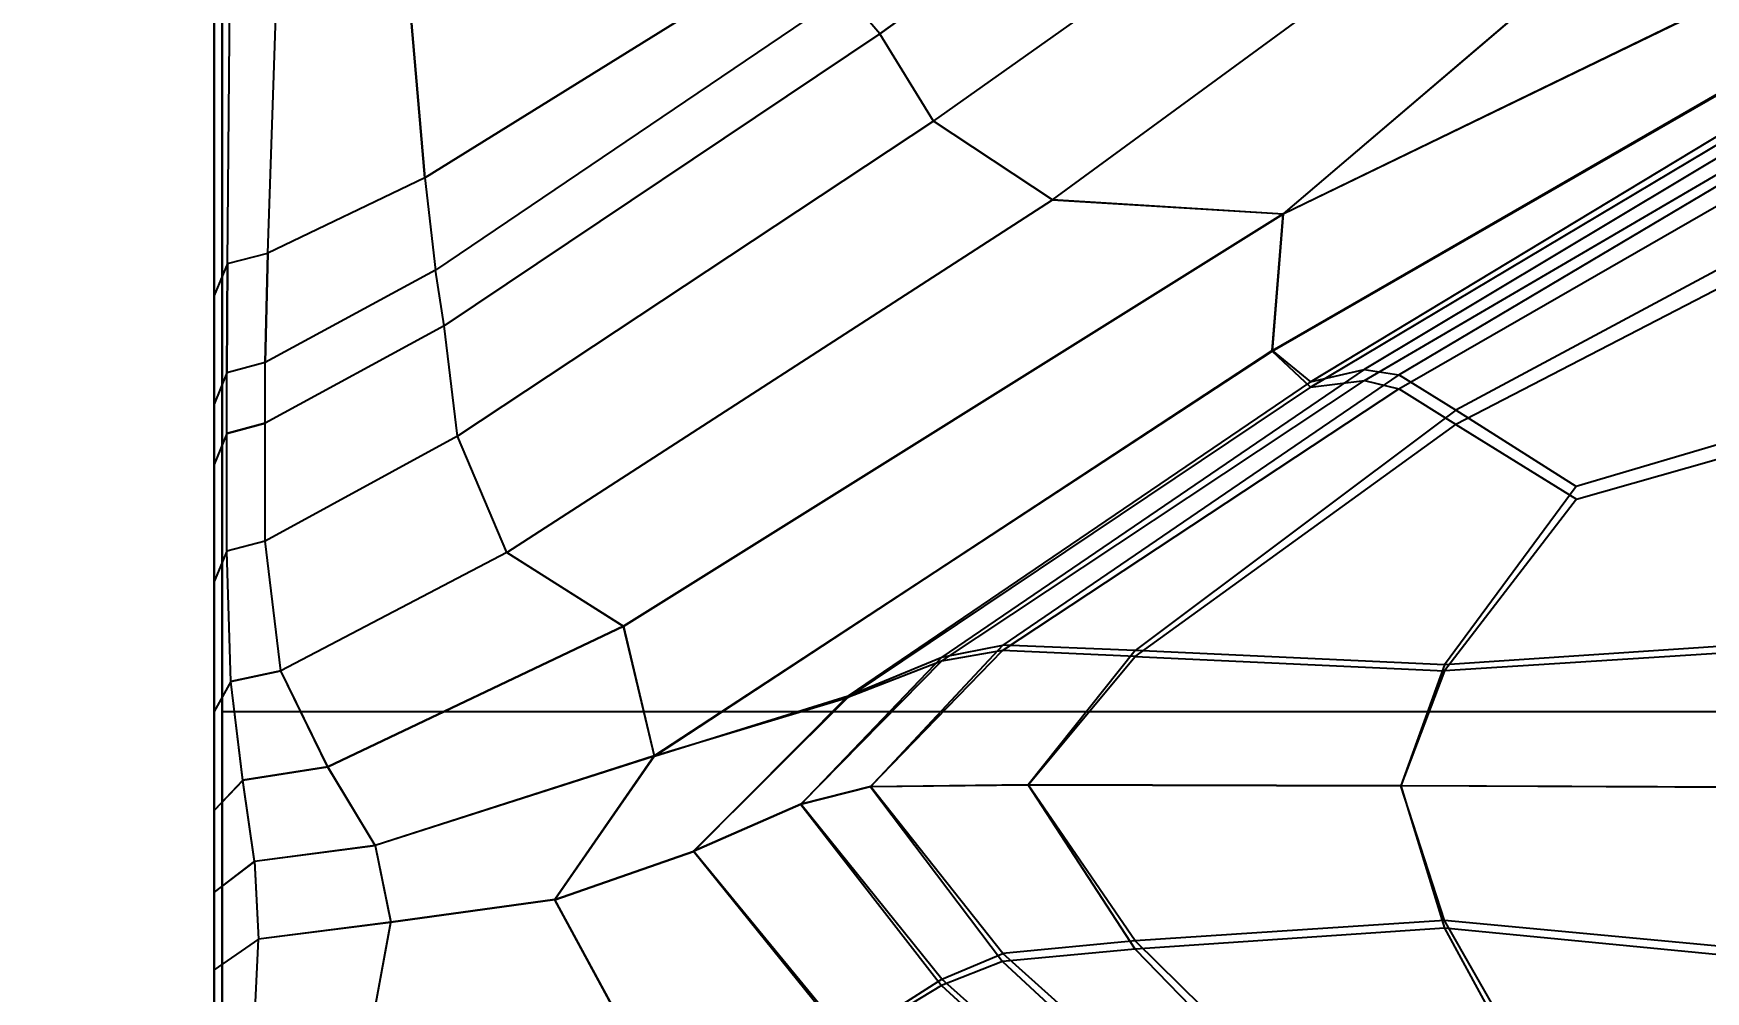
# Model space of a CAD drawing. Extents: x 11992 to 29481, y -6727 to 6811.
# Drawn here: x 12601.682 to 12606.172, y 1494.885 to 1497.458 of the extents above; entities that cross this region are included whole.
import ezdxf

# ---------------------------------------------------------------- set-up
doc = ezdxf.new("R2010")
doc.units = 0
doc.header["$MEASUREMENT"] = 0
doc.layers.get('0').update_dxf_attribs({"color": 8, "linetype": 'CONTINUOUS'})
doc.layers.add('zoylight 3编号', color=7, linetype='CONTINUOUS')
doc.styles.add('TFB MS 3mm at 1 to 25', font='arial.ttf', dxfattribs={"height": 75})

msp = doc.modelspace()

# ---------------------------------------------------------------- linework, layer by layer
for p, q in [((12602.1883, 1489.8827, -1744.0199), (12602.1883, 1510.4439, -1751.9914)), ((12602.1883, 1489.3925, -1735.7773), (12602.1883, 1508.8475, -1725.3972)), ((12602.1883, 1488.7752, -1746.0953), (12602.1883, 1508.8475, -1755.4681)), ((12602.1883, 1489.8827, -1736.8455), (12602.1883, 1506.8624, -1722.1583)), ((12602.1883, 1487.1962, -1747.8711), (12602.1883, 1501.8458, -1764.3505)), ((12602.1883, 1488.7752, -1734.7701), (12602.1883, 1501.8458, -1716.5148)), ((12602.1883, 1485.2559, -1749.2247), (12602.1883, 1498.8749, -1766.6945)), ((12602.1883, 1498.8749, -1714.1708), (12602.1883, 1488.0388, -1733.8369)), ((12602.1673, 1495.4519, -1728.5398), (12602.1673, 1498.3528, -1733.4181)), ((12603.9545, 1497.4573, -1752.1422), (12605.0903, 1498.2774, -1751.1491)), ((12605.0903, 1498.2774, -1729.7169), (12603.9545, 1497.4573, -1728.7237)), ((12602.1673, 1498.1923, -1751.1203), (12602.1673, 1496.5541, -1752.6481)), ((12604.0985, 1497.2224, -1728.6808), (12605.3421, 1498.1041, -1729.772)), ((12604.0985, 1497.2224, -1752.1851), (12605.3421, 1498.1041, -1751.0939)), ((12602.1673, 1497.9739, -1729.881), (12602.1673, 1496.3007, -1727.5756)), ((12604.4179, 1497.0117, -1728.6716), (12605.6754, 1497.9319, -1729.8384)), ((12604.4179, 1497.0114, -1752.1942), (12605.6754, 1497.9319, -1751.0275)), ((12606.0835, 1497.8657, -1729.8833), (12605.0378, 1496.9737, -1728.7206)), ((12605.0378, 1496.9726, -1752.1449), (12606.0835, 1497.8654, -1750.9825)), ((12603.7079, 1497.6761, -1751.9629), (12602.7328, 1497.0705, -1752.6615)), ((12602.7328, 1497.0705, -1728.2045), (12603.7079, 1497.6761, -1728.903)), ((12602.7328, 1497.0705, -1728.2045), (12602.6818, 1497.6616, -1728.8869)), ((12602.6818, 1497.6616, -1751.979), (12602.7328, 1497.0705, -1752.6615)), ((12605.0378, 1496.9737, -1728.7206), (12606.4045, 1497.6375, -1729.6167)), ((12606.4045, 1497.6356, -1751.2479), (12605.0378, 1496.9726, -1752.1449)), ((12602.3113, 1496.8686, -1727.9716), (12602.3351, 1497.5791, -1728.7922)), ((12602.3113, 1496.8686, -1752.8943), (12602.3351, 1497.5791, -1752.0737)), ((12602.203, 1496.8402, -1727.994), (12602.2092, 1497.5493, -1728.8131)), ((12602.203, 1496.8402, -1752.8719), (12602.2092, 1497.5493, -1752.0528)), ((12603.861, 1497.5669, -1728.7759), (12602.7609, 1496.8228, -1727.9084)), ((12603.861, 1497.5669, -1752.09), (12602.7609, 1496.8228, -1752.9574)), ((12603.9545, 1497.4573, -1752.1422), (12603.861, 1497.5669, -1752.09)), ((12603.9545, 1497.4573, -1728.7237), (12603.861, 1497.5669, -1728.7759)), ((12602.7843, 1496.6731, -1753.073), (12603.9545, 1497.4573, -1752.1422)), ((12603.9545, 1497.4573, -1728.7237), (12602.7843, 1496.6731, -1727.7929)), ((12604.0985, 1497.2224, -1728.6808), (12603.9545, 1497.4573, -1728.7237)), ((12604.0985, 1497.2224, -1752.1851), (12603.9545, 1497.4573, -1752.1422)), ((12605.0083, 1496.6071, -1752.7244), (12606.3968, 1497.4084, -1751.6464)), ((12605.0083, 1496.6051, -1728.1478), (12606.3973, 1497.4046, -1729.2292)), ((12605.1113, 1496.5229, -1753.1342), (12606.4221, 1497.3154, -1752.0754)), ((12605.1113, 1496.5081, -1727.7596), (12606.423, 1497.2908, -1728.8363)), ((12606.4579, 1497.277, -1752.4344), (12605.2553, 1496.5558, -1753.394)), ((12602.1673, 1497.2503, -1751.8437), (12602.1673, 1495.7249, -1751.9991)), ((12604.0985, 1497.2224, -1728.6808), (12602.8205, 1496.3767, -1727.652)), ((12604.0985, 1497.2224, -1752.1851), (12602.8205, 1496.3767, -1753.2139)), ((12604.4179, 1497.0117, -1728.6716), (12604.0985, 1497.2224, -1728.6808)), ((12604.4179, 1497.0114, -1752.1942), (12604.0985, 1497.2224, -1752.1851)), ((12605.2558, 1496.5265, -1727.5226), (12606.4588, 1497.23, -1728.5147)), ((12605.3483, 1496.541, -1753.5231), (12606.4812, 1497.2141, -1752.6227)), ((12605.3487, 1496.5036, -1727.4037), (12606.4827, 1497.1564, -1728.3408)), ((12602.1673, 1497.0691, -1750.4243), (12602.1673, 1496.3841, -1751.2374)), ((12602.7328, 1497.0705, -1752.6615), (12602.3113, 1496.8686, -1752.8943)), ((12602.7328, 1497.0705, -1728.2045), (12602.3113, 1496.8686, -1727.9716)), ((12602.7328, 1497.0705, -1752.6615), (12602.7609, 1496.8228, -1752.9574)), ((12602.7328, 1497.0705, -1728.2045), (12602.7609, 1496.8228, -1727.9084)), ((12602.9531, 1496.0644, -1727.4835), (12604.4179, 1497.0117, -1728.6716)), ((12602.9531, 1496.0639, -1753.3825), (12604.4179, 1497.0114, -1752.1942)), ((12604.4179, 1497.0117, -1728.6716), (12605.0378, 1496.9737, -1728.7206)), ((12605.0378, 1496.9726, -1752.1449), (12604.4179, 1497.0114, -1752.1942)), ((12605.0378, 1496.9737, -1728.7206), (12603.2664, 1495.8663, -1727.2851)), ((12605.0378, 1496.9726, -1752.1449), (12603.2664, 1495.8653, -1753.581)), ((12605.0378, 1496.9737, -1728.7206), (12605.0083, 1496.6051, -1728.1478)), ((12605.0083, 1496.6071, -1752.7244), (12605.0378, 1496.9726, -1752.1449)), ((12606.5117, 1496.9883, -1752.9292), (12605.5013, 1496.4466, -1753.6593)), ((12606.5127, 1496.9323, -1728.0268), (12605.5018, 1496.408, -1727.2664)), ((12602.1673, 1496.8622, -1729.294), (12602.1673, 1496.3841, -1729.6285)), ((12602.203, 1496.8402, -1727.994), (12602.3113, 1496.8686, -1727.9716)), ((12602.203, 1496.8402, -1752.8719), (12602.3113, 1496.8686, -1752.8943)), ((12602.3037, 1496.5749, -1753.2466), (12602.3113, 1496.8686, -1752.8943)), ((12602.3113, 1496.8686, -1727.9716), (12602.3037, 1496.5749, -1727.6193)), ((12602.203, 1496.8402, -1727.994), (12602.1673, 1496.7544, -1728.061)), ((12602.203, 1496.8402, -1752.8719), (12602.1673, 1496.7544, -1752.8048)), ((12602.203, 1496.8402, -1727.994), (12602.2011, 1496.5467, -1727.6423)), ((12602.2011, 1496.5467, -1753.2236), (12602.203, 1496.8402, -1752.8719)), ((12602.7609, 1496.8228, -1727.9084), (12602.3037, 1496.5749, -1727.6193)), ((12602.7609, 1496.8228, -1752.9574), (12602.3037, 1496.5749, -1753.2466)), ((12602.7843, 1496.6731, -1727.7929), (12602.7609, 1496.8228, -1727.9084)), ((12602.7843, 1496.6731, -1753.073), (12602.7609, 1496.8228, -1752.9574)), ((12602.1673, 1496.7544, -1728.061), (12602.1673, 1493.3288, -1726.7)), ((12602.1673, 1496.1061, -1753.1275), (12602.1673, 1496.7544, -1752.8048)), ((12602.7843, 1496.6731, -1727.7929), (12602.3037, 1496.4118, -1727.4826)), ((12602.7843, 1496.6731, -1753.073), (12602.3037, 1496.4118, -1753.3833)), ((12602.8205, 1496.3767, -1753.2139), (12602.7843, 1496.6731, -1753.073)), ((12602.8205, 1496.3767, -1727.652), (12602.7843, 1496.6731, -1727.7929)), ((12603.3489, 1495.5177, -1726.7422), (12605.0083, 1496.6051, -1728.1478)), ((12603.3494, 1495.517, -1754.1258), (12605.0083, 1496.6071, -1752.7244)), ((12605.0083, 1496.6071, -1752.7244), (12605.1113, 1496.5229, -1753.1342)), ((12605.0083, 1496.6051, -1728.1478), (12605.1113, 1496.5081, -1727.7596)), ((12602.2011, 1496.5467, -1727.6423), (12602.1673, 1496.4623, -1727.7113)), ((12602.2011, 1496.5467, -1753.2236), (12602.1673, 1496.4623, -1753.1546)), ((12602.3037, 1496.5749, -1753.2466), (12602.2011, 1496.5467, -1753.2236)), ((12602.3037, 1496.5749, -1727.6193), (12602.2011, 1496.5467, -1727.6423)), ((12602.2011, 1496.0675, -1753.5333), (12602.2011, 1496.5467, -1753.2236)), ((12602.2011, 1496.0675, -1727.3326), (12602.2011, 1496.5467, -1727.6423)), ((12602.3037, 1496.0949, -1727.309), (12602.3037, 1496.5749, -1727.6193)), ((12602.3037, 1496.0949, -1753.5569), (12602.3037, 1496.5749, -1753.2466)), ((12605.2553, 1496.5558, -1753.394), (12604.1214, 1495.7828, -1754.4037)), ((12605.3483, 1496.541, -1753.5231), (12604.2844, 1495.8157, -1754.4729)), ((12605.1113, 1496.5229, -1753.1342), (12605.2553, 1496.5558, -1753.394)), ((12605.2553, 1496.5558, -1753.394), (12605.3483, 1496.541, -1753.5231)), ((12605.5013, 1496.4466, -1753.6593), (12605.3483, 1496.541, -1753.5231)), ((12605.1113, 1496.5081, -1727.7596), (12603.8682, 1495.6748, -1726.6315)), ((12605.1113, 1496.5229, -1753.1342), (12603.8691, 1495.6794, -1754.2436)), ((12604.1204, 1495.7726, -1726.4788), (12605.2558, 1496.5265, -1727.5226)), ((12604.284, 1495.8014, -1726.4143), (12605.3487, 1496.5036, -1727.4037)), ((12605.1113, 1496.5081, -1727.7596), (12605.2558, 1496.5265, -1727.5226)), ((12605.2558, 1496.5265, -1727.5226), (12605.3487, 1496.5036, -1727.4037)), ((12605.5018, 1496.408, -1727.2664), (12605.3487, 1496.5036, -1727.4037)), ((12606.569, 1496.4614, -1753.6422), (12605.8246, 1496.2411, -1753.9402)), ((12602.3037, 1496.4118, -1727.4826), (12602.2011, 1496.3839, -1727.5058)), ((12602.2011, 1496.3839, -1753.36), (12602.3037, 1496.4118, -1753.3833)), ((12605.5013, 1496.4466, -1753.6593), (12604.6402, 1495.8012, -1754.5069)), ((12604.6402, 1495.785, -1726.3817), (12605.5018, 1496.408, -1727.2664)), ((12605.8246, 1496.2411, -1753.9402), (12605.5013, 1496.4466, -1753.6593)), ((12605.5018, 1496.408, -1727.2664), (12605.8251, 1496.2072, -1726.9743)), ((12605.8251, 1496.2072, -1726.9743), (12606.5699, 1496.4199, -1727.2846)), ((12602.2011, 1496.3839, -1753.36), (12602.1673, 1496.3007, -1753.2903)), ((12602.2011, 1496.3839, -1727.5058), (12602.1673, 1496.3007, -1727.5756)), ((12602.8205, 1496.3767, -1753.2139), (12602.3037, 1496.0949, -1753.5569)), ((12602.8205, 1496.3767, -1727.652), (12602.3037, 1496.0949, -1727.309)), ((12602.9531, 1496.0644, -1727.4835), (12602.8205, 1496.3767, -1727.652)), ((12602.9531, 1496.0639, -1753.3825), (12602.8205, 1496.3767, -1753.2139)), ((12602.1673, 1496.2659, -1727.8724), (12602.1673, 1495.7249, -1728.8668)), ((12605.8246, 1496.2411, -1753.9402), (12605.4713, 1495.7628, -1754.5613)), ((12602.1673, 1496.1061, -1753.1275), (12602.1673, 1496.1824, -1752.3572)), ((12605.8251, 1496.2072, -1726.9743), (12605.4713, 1495.7461, -1726.3251)), ((12602.3037, 1496.0949, -1727.309), (12602.2011, 1496.0675, -1727.3326)), ((12602.3037, 1496.0949, -1753.5569), (12602.2011, 1496.0675, -1753.5333)), ((12602.3456, 1495.7461, -1753.7763), (12602.3037, 1496.0949, -1753.5569)), ((12602.3456, 1495.7464, -1727.0897), (12602.3037, 1496.0949, -1727.309)), ((12602.2011, 1496.0675, -1727.3326), (12602.1673, 1495.986, -1727.4033)), ((12602.2011, 1496.0675, -1753.5333), (12602.1673, 1495.986, -1753.4626)), ((12602.2116, 1495.7173, -1727.1162), (12602.2011, 1496.0675, -1727.3326)), ((12602.2116, 1495.7173, -1753.7498), (12602.2011, 1496.0675, -1753.5333)), ((12602.9531, 1496.0644, -1727.4835), (12602.3456, 1495.7464, -1727.0897)), ((12602.9531, 1496.0639, -1753.3825), (12602.3456, 1495.7461, -1753.7763)), ((12602.9531, 1496.0644, -1727.4835), (12603.2664, 1495.8663, -1727.2851)), ((12603.2664, 1495.8653, -1753.581), (12602.9531, 1496.0639, -1753.3825)), ((12602.1673, 1495.451, -1753.5093), (12602.1673, 1495.986, -1753.4626)), ((12602.1673, 1495.986, -1727.4033), (12602.1673, 1494.7657, -1726.6144)), ((12603.2664, 1495.8663, -1727.2851), (12602.4725, 1495.4884, -1726.8155)), ((12603.2664, 1495.8653, -1753.581), (12602.4725, 1495.4879, -1754.0507)), ((12603.2664, 1495.8663, -1727.2851), (12603.3489, 1495.5177, -1726.7422)), ((12603.3494, 1495.517, -1754.1258), (12603.2664, 1495.8653, -1753.581)), ((12606.4574, 1495.8289, -1754.4691), (12605.4713, 1495.7628, -1754.5613)), ((12602.1673, 1495.3008, -1752.453), (12602.1673, 1495.7957, -1753.2976)), ((12602.1673, 1495.7957, -1727.5683), (12602.1673, 1494.6802, -1728.0513)), ((12604.1214, 1495.7828, -1754.4037), (12603.7427, 1495.3873, -1754.8736)), ((12603.8691, 1495.6794, -1754.2436), (12604.1214, 1495.7828, -1754.4037)), ((12604.2844, 1495.8157, -1754.4729), (12603.9292, 1495.4348, -1754.9213)), ((12603.9292, 1495.4357, -1725.9453), (12604.284, 1495.8014, -1726.4143)), ((12604.284, 1495.8014, -1726.4143), (12604.1204, 1495.7726, -1726.4788)), ((12604.1214, 1495.7828, -1754.4037), (12604.2844, 1495.8157, -1754.4729)), ((12604.6402, 1495.785, -1726.3817), (12604.284, 1495.8014, -1726.4143)), ((12604.6402, 1495.8012, -1754.5069), (12604.2844, 1495.8157, -1754.4729)), ((12604.6402, 1495.8012, -1754.5069), (12604.3531, 1495.4398, -1754.9262)), ((12604.3531, 1495.4405, -1725.9404), (12604.6402, 1495.785, -1726.3817)), ((12605.4713, 1495.7628, -1754.5613), (12604.6402, 1495.8012, -1754.5069)), ((12604.6402, 1495.785, -1726.3817), (12605.4713, 1495.7461, -1726.3251)), ((12606.4574, 1495.8095, -1726.4204), (12605.4713, 1495.7461, -1726.3251)), ((12602.1673, 1495.7452, -1728.0408), (12602.1673, 1495.0068, -1728.2518)), ((12602.3456, 1495.7464, -1727.0897), (12602.2116, 1495.7173, -1727.1162)), ((12602.2116, 1495.7173, -1753.7498), (12602.3456, 1495.7461, -1753.7763)), ((12602.4725, 1495.4884, -1726.8155), (12602.3456, 1495.7464, -1727.0897)), ((12602.4725, 1495.4879, -1754.0507), (12602.3456, 1495.7461, -1753.7763)), ((12603.7427, 1495.388, -1725.9929), (12604.1204, 1495.7726, -1726.4788)), ((12604.1204, 1495.7726, -1726.4788), (12603.8682, 1495.6748, -1726.6315)), ((12605.4713, 1495.7628, -1754.5613), (12605.3535, 1495.4374, -1754.9233)), ((12605.4713, 1495.7461, -1726.3251), (12605.3535, 1495.4376, -1725.9428)), ((12602.2116, 1495.7173, -1727.1162), (12602.1673, 1495.6369, -1727.1889)), ((12602.2116, 1495.7173, -1753.7498), (12602.1673, 1495.6369, -1753.6771)), ((12602.2436, 1495.4524, -1726.85), (12602.2116, 1495.7173, -1727.1162)), ((12602.2436, 1495.4522, -1754.016), (12602.2116, 1495.7173, -1753.7498)), ((12603.3489, 1495.5177, -1726.7422), (12603.8682, 1495.6748, -1726.6315)), ((12603.3494, 1495.517, -1754.1258), (12603.8691, 1495.6794, -1754.2436)), ((12603.8691, 1495.6794, -1754.2436), (12603.4543, 1495.2614, -1754.7481)), ((12603.8682, 1495.6748, -1726.6315), (12603.4543, 1495.2624, -1726.1187)), ((12602.1673, 1495.3709, -1753.9392), (12602.1673, 1495.6369, -1753.6771)), ((12607.1879, 1495.636, -1768.6797), (12602.1883, 1495.636, -1768.6797)), ((12607.1879, 1495.636, -1712.1856), (12602.1883, 1495.636, -1712.1856)), ((12603.3489, 1495.5177, -1726.7422), (12602.5988, 1495.2776, -1726.5384)), ((12603.3494, 1495.517, -1754.1258), (12602.5988, 1495.2769, -1754.3281)), ((12603.3489, 1495.5177, -1726.7422), (12603.0814, 1495.1322, -1726.2489)), ((12603.3494, 1495.517, -1754.1258), (12603.0814, 1495.1312, -1754.6181)), ((12602.4725, 1495.4884, -1726.8155), (12602.2436, 1495.4524, -1726.85)), ((12602.4725, 1495.4879, -1754.0507), (12602.2436, 1495.4522, -1754.016)), ((12602.5988, 1495.2776, -1726.5384), (12602.4725, 1495.4884, -1726.8155)), ((12602.5988, 1495.2769, -1754.3281), (12602.4725, 1495.4879, -1754.0507)), ((12602.2436, 1495.4524, -1726.85), (12602.1673, 1495.3709, -1726.9267)), ((12602.2436, 1495.4522, -1754.016), (12602.1673, 1495.3709, -1753.9392)), ((12602.1673, 1493.5739, -1753.9172), (12602.1673, 1495.4519, -1752.3261)), ((12602.1673, 1495.451, -1753.5093), (12602.1673, 1493.9649, -1754.3347)), ((12602.1673, 1495.4419, -1752.9912), (12602.1673, 1495.0068, -1752.614)), ((12602.275, 1495.2347, -1726.5807), (12602.2436, 1495.4524, -1726.85)), ((12602.275, 1495.2342, -1754.2853), (12602.2436, 1495.4522, -1754.016)), ((12603.9292, 1495.4357, -1725.9453), (12603.7427, 1495.388, -1725.9929)), ((12603.9292, 1495.4348, -1754.9213), (12603.7427, 1495.3873, -1754.8736)), ((12603.9292, 1495.4357, -1725.9453), (12604.3531, 1495.4405, -1725.9404)), ((12604.3531, 1495.4398, -1754.9262), (12603.9292, 1495.4348, -1754.9213)), ((12604.2844, 1494.987, -1725.5644), (12603.9292, 1495.4357, -1725.9453)), ((12603.9292, 1495.4348, -1754.9213), (12604.284, 1494.966, -1755.2872)), ((12604.3531, 1495.4405, -1725.9404), (12605.3535, 1495.4376, -1725.9428)), ((12604.6402, 1495.0211, -1725.5789), (12604.3531, 1495.4405, -1725.9404)), ((12604.6402, 1494.9984, -1755.2707), (12604.3531, 1495.4398, -1754.9262)), ((12605.3535, 1495.4374, -1754.9233), (12604.3531, 1495.4398, -1754.9262)), ((12606.4197, 1495.4326, -1725.9472), (12605.3535, 1495.4376, -1725.9428)), ((12605.4713, 1495.0757, -1725.6174), (12605.3535, 1495.4376, -1725.9428)), ((12606.4197, 1495.4331, -1754.9182), (12605.3535, 1495.4374, -1754.9233)), ((12605.3535, 1495.4374, -1754.9233), (12605.4713, 1495.055, -1755.2319)), ((12603.7427, 1495.388, -1725.9929), (12603.4543, 1495.2624, -1726.1187)), ((12603.7427, 1495.3873, -1754.8736), (12603.4543, 1495.2614, -1754.7481)), ((12604.1214, 1494.9179, -1725.5972), (12603.7427, 1495.388, -1725.9929)), ((12603.7427, 1495.3873, -1754.8736), (12604.1204, 1494.9014, -1755.2583)), ((12602.275, 1495.2347, -1726.5807), (12602.5988, 1495.2776, -1726.5384)), ((12602.5988, 1495.2769, -1754.3281), (12602.275, 1495.2342, -1754.2853)), ((12602.5988, 1495.2776, -1726.5384), (12602.6413, 1495.0712, -1726.3098)), ((12602.5988, 1495.2769, -1754.3281), (12602.6413, 1495.0702, -1754.5569)), ((12603.0814, 1495.1322, -1726.2489), (12603.4543, 1495.2624, -1726.1187)), ((12603.0814, 1495.1312, -1754.6181), (12603.4543, 1495.2614, -1754.7481)), ((12603.8691, 1494.7579, -1725.7007), (12603.4543, 1495.2624, -1726.1187)), ((12603.8682, 1494.7486, -1755.1606), (12603.4543, 1495.2614, -1754.7481)), ((12602.275, 1495.2347, -1726.5807), (12602.1673, 1495.1517, -1726.6613)), ((12602.275, 1495.2342, -1754.2853), (12602.1673, 1495.1517, -1754.2046)), ((12602.275, 1495.2347, -1726.5807), (12602.2855, 1495.0259, -1726.3547)), ((12602.275, 1495.2342, -1754.2853), (12602.2855, 1495.0254, -1754.5114)), ((12602.1673, 1495.1517, -1754.2046), (12602.1673, 1494.5445, -1754.4575)), ((12602.1673, 1495.1053, -1727.668), (12602.1673, 1494.9717, -1726.8356)), ((12603.0814, 1495.1322, -1726.2489), (12602.6413, 1495.0712, -1726.3098)), ((12603.0814, 1495.1312, -1754.6181), (12602.6413, 1495.0702, -1754.5569)), ((12603.3494, 1494.6401, -1725.8633), (12603.0814, 1495.1322, -1726.2489)), ((12603.3489, 1494.638, -1755.0034), (12603.0814, 1495.1312, -1754.6181)), ((12602.6413, 1495.0712, -1726.3098), (12602.2855, 1495.0259, -1726.3547)), ((12602.6413, 1495.0702, -1754.5569), (12602.2855, 1495.0254, -1754.5114)), ((12602.5988, 1494.8423, -1726.1033), (12602.6413, 1495.0712, -1726.3098)), ((12602.5988, 1494.8418, -1754.7634), (12602.6413, 1495.0702, -1754.5569)), ((12605.4713, 1495.0757, -1725.6174), (12604.6402, 1495.0211, -1725.5789)), ((12605.8246, 1494.4544, -1725.139), (12605.4713, 1495.0757, -1725.6174)), ((12606.4574, 1494.9834, -1725.5512), (12605.4713, 1495.0757, -1725.6174)), ((12602.2855, 1495.0259, -1726.3547), (12602.1673, 1494.9431, -1726.4372)), ((12602.2855, 1495.0254, -1754.5114), (12602.1673, 1494.9431, -1754.4287)), ((12602.275, 1494.7996, -1726.1458), (12602.2855, 1495.0259, -1726.3547)), ((12602.275, 1494.7996, -1754.7203), (12602.2855, 1495.0254, -1754.5114)), ((12604.6402, 1495.0211, -1725.5789), (12604.2844, 1494.987, -1725.5644)), ((12605.4713, 1495.055, -1755.2319), (12604.6402, 1494.9984, -1755.2707)), ((12605.5013, 1494.1735, -1724.9334), (12604.6402, 1495.0211, -1725.5789)), ((12606.4574, 1494.9598, -1755.2952), (12605.4713, 1495.055, -1755.2319)), ((12605.4713, 1495.055, -1755.2319), (12605.8251, 1494.4057, -1755.6929)), ((12602.1673, 1494.9717, -1754.0302), (12602.1673, 1494.9431, -1754.4287)), ((12604.1214, 1494.9179, -1725.5972), (12604.2844, 1494.987, -1725.5644)), ((12604.6402, 1494.9984, -1755.2707), (12604.284, 1494.966, -1755.2872)), ((12605.3483, 1494.0374, -1724.8392), (12604.2844, 1494.987, -1725.5644)), ((12604.6402, 1494.9984, -1755.2707), (12605.5018, 1494.1139, -1755.8937)), ((12604.284, 1494.966, -1755.2872), (12604.1204, 1494.9014, -1755.2583)), ((12604.284, 1494.966, -1755.2872), (12605.3487, 1493.9766, -1755.9893)), ((12604.1204, 1494.9014, -1755.2583), (12603.8682, 1494.7486, -1755.1606)), ((12603.8691, 1494.7579, -1725.7007), (12604.1214, 1494.9179, -1725.5972)), ((12604.1204, 1494.9014, -1755.2583), (12605.2558, 1493.8576, -1756.012)), ((12605.2553, 1493.9082, -1724.8243), (12604.1214, 1494.9179, -1725.5972))]:
    msp.add_line(p, q)

# ---------------------------------------------------------------- texts
at = {"layer": 'zoylight 3编号', "insert": (12454.958, 1533.6001, -2440.428), "char_height": 75, "width": 206.137453, "attachment_point": 1, "style": 'TFB MS 3mm at 1 to 25'}
msp.add_mtext('{\\fSimHei|b0|i0|c134|p49;\\W0.95494; \\W1;L2W}', dxfattribs=at)

doc.saveas('drawing.dxf')
